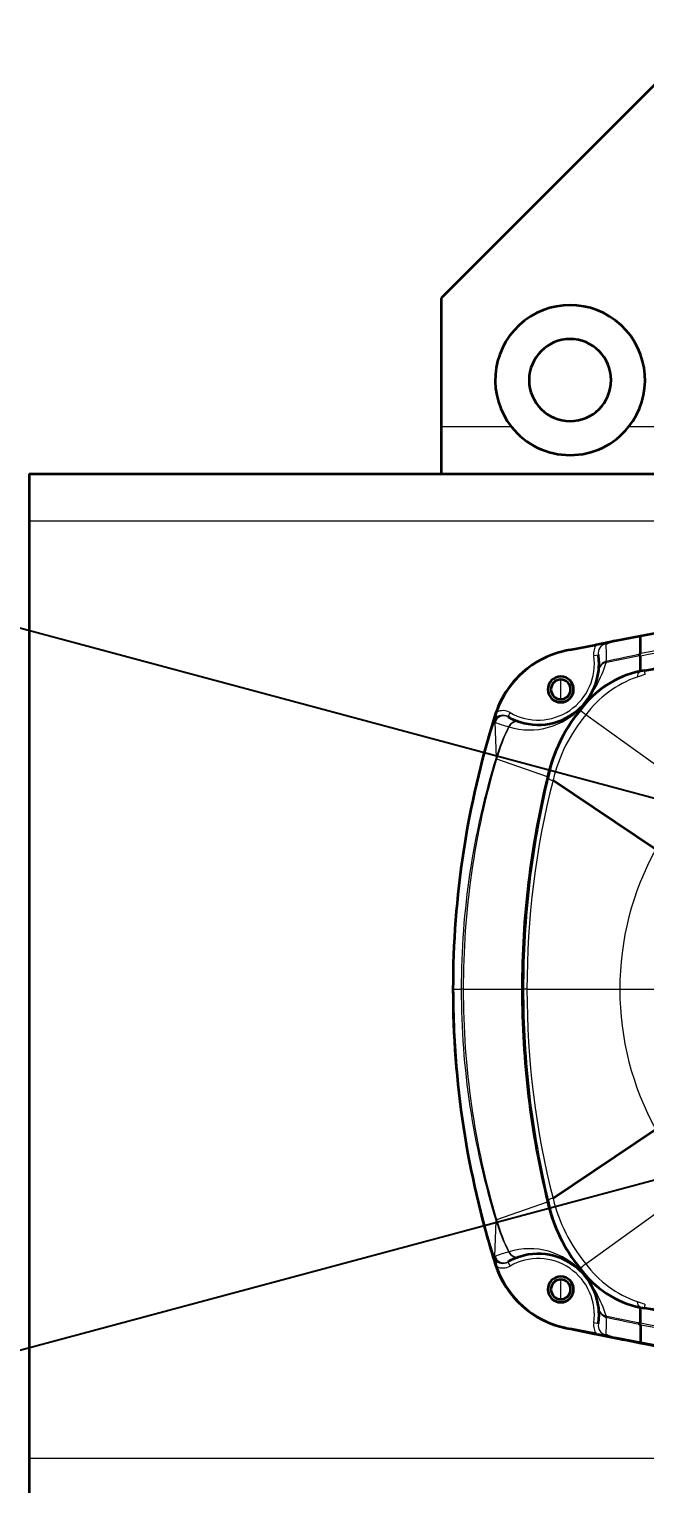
# Model space of a CAD drawing. Header units: millimetres. Extents: x 116 to 5831, y 100 to 4110.
# Drawn here: x 3984.6 to 4116.1, y 2664.2 to 2974.6 of the extents above; entities that cross this region are included whole.
import ezdxf

# ---------------------------------------------------------------- set-up
doc = ezdxf.new("R2010")
doc.units = ezdxf.units.MM
doc.header["$MEASUREMENT"] = 0
doc.layers.get('0').update_dxf_attribs({"lineweight": 18})
doc.layers.add('图层0000', color=7, linetype='Continuous', lineweight=25)
doc.layers.add('图层1', color=7, linetype='Continuous', lineweight=35)
doc.dimstyles.new('线性样式 (GB)', dxfattribs={"dimtxt": 2, "dimasz": 2, "dimexe": 1, "dimexo": 0.5, "dimgap": 0.5, "dimtad": 1, "dimdsep": 46, "dimcen": -2.127267, "dimclrd": 7, "dimclre": 7, "dimclrt": 7, "dimadec": 0, "dimazin": 0, "dimtfac": 0.7, "dimtmove": 0, "dimatfit": 1, "dimfxl": 1, "dimfrac": 2, "dimtolj": 1, "dimtzin": 0, "dimlwd": 18, "dimlwe": 18, "dimarcsym": 0})

# ---------------------------------------------------------------- blocks, each defined once
blk = doc.blocks.new('*D12')
at = {"layer": 'Defpoints', "color": 0}
for p in [(3795.88, 2896.76), (3651.25, 2823.83), (4270.11, 2769.69), (4270.11, 2769.69), (3795.88, 2642.62)]:
    blk.add_point(p, dxfattribs=at)
at = {"layer": '图层0000', "color": 7, "linetype": 'Continuous', "lineweight": 18}
for p, q in [((3786.23, 2899.35), (3650.74, 2935.65)), ((3786.23, 2640.03), (3650.74, 2603.73))]:
    blk.add_line(p, q, dxfattribs=at)
for start, end in [(168.68984, 174.0432), (185.9568, 191.31016)]:
    blk.add_arc((4270.11, 2769.69), 621.23, start, end, dxfattribs=at)
at = {"layer": '图层0000', "color": 7}
for points in [[(3667.44, 2890.01), (3654.46, 2893.04), (3670.06, 2930.48)], [(3654.46, 2646.34), (3667.44, 2649.37), (3670.06, 2608.91)]]:
    blk.add_solid(points, dxfattribs=at)
at = {"layer": '图层0000', "color": 7, "lineweight": -3, "insert": (3648.89, 2769.69), "char_height": 40, "attachment_point": 5, "rotation": 90}
blk.add_mtext('\\T1.25;\\W1;\\FSimSun;\\A1;30%%d', dxfattribs=at)
blk = doc.blocks.new('ViewBlk17')
at = {"layer": '图层0000', "linetype": 'Continuous', "lineweight": -3}
h = blk.add_hatch(dxfattribs=at)
h.set_pattern_fill('ANSI31', color=256, scale=63.5, style=0, pattern_type=2)
h.set_pattern_definition([(45, (0, 0), (-44.9013, 44.9013), [])])
edge = h.paths.add_edge_path(flags=16)
edge.add_arc((4270.11, 2769.69), 1470, 331.9791, 388.0209)
edge.add_spline(control_points=[(5567.8, 3460.29), (4860.44, 3434.66), (4133.05, 3900.34), (3795.88, 2896.76)], knot_values=[0, 0, 0, 0, 1, 1, 1, 1], degree=3, periodic=0)
edge.add_line((3795.88, 2896.76), (3896.59, 2869.78))
edge.add_arc((4270.11, 2769.69), 386.7, 195, 525)
edge.add_line((3896.59, 2669.6), (3795.88, 2642.62))
edge.add_spline(control_points=[(3795.88, 2642.62), (4133.05, 1639.04), (4860.44, 2104.72), (5567.8, 2079.09)], knot_values=[0, 0, 0, 0, 1, 1, 1, 1], degree=3, periodic=0)
at = {"layer": '图层0000', "color": 251, "linetype": 'Continuous', "lineweight": 18}
for p, q in [((4087.62, 2889.69), (4072.61, 2889.69)), ((4148.21, 2889.69), (4112.6, 2889.69)), ((3984.61, 2869.69), (4145.21, 2869.69)), ((4105.16, 2840.9), (4106.15, 2841.04)), ((4114.92, 2840.88), (4107.94, 2839.44)), ((4115.12, 2837.58), (4115.34, 2837.62)), ((4098.11, 2833.69), (4098.11, 2835.79)), ((4098.11, 2831.59), (4098.11, 2833.69)), ((4084.19, 2828.34), (4084.15, 2828.35)), ((4087.3, 2828.75), (4086.81, 2827.88)), ((4102.69, 2830.11), (4102.75, 2829.96)), ((4127.17, 2811.2), (4103.45, 2828.26)), ((4084.05, 2826.68), (4084.31, 2819.12)), ((4084.42, 2818.86), (4095.2, 2815.15)), ((4095.2, 2815.15), (4095.25, 2815.36)), ((4075.11, 2776.82), (4075.24, 2776.82)), ((4075.11, 2776.82), (4075.11, 2762.56)), ((4075.11, 2769.71), (4076.87, 2769.71)), ((4077.3, 2769.71), (4076.87, 2769.71)), ((4077.3, 2769.71), (4089.74, 2769.71)), ((4089.74, 2769.71), (4090.04, 2769.71)), ((4090.9, 2769.71), (4090.04, 2769.71)), ((4090.9, 2769.71), (4110.73, 2769.71)), ((4110.73, 2769.71), (4124.44, 2769.71)), ((4075.11, 2762.56), (4075.24, 2762.56)), ((4103.45, 2711.16), (4127.17, 2728.22)), ((4095.2, 2724.27), (4084.42, 2720.55)), ((4095.25, 2724.05), (4095.2, 2724.27)), ((4084.05, 2712.73), (4084.31, 2720.3)), ((4084.15, 2711.03), (4084.2, 2711.04)), ((4086.81, 2711.54), (4087.3, 2710.67)), ((4098.11, 2705.69), (4098.11, 2707.79)), ((4102.69, 2709.3), (4102.75, 2709.46)), ((4098.11, 2703.59), (4098.11, 2705.69)), ((4115.34, 2701.8), (4115.12, 2701.84)), ((4099.27, 2697.46), (4099.27, 2697.44)), ((4106.15, 2698.37), (4105.16, 2698.52)), ((4107.94, 2699.98), (4114.92, 2698.54)), ((3984.61, 2669.69), (4145.21, 2669.69))]:
    blk.add_line(p, q, dxfattribs=at)
at = {"layer": '图层0000', "color": 7}
blk.add_arc((4270.11, 2769.69), 386.7, 195, 165, dxfattribs=at)
at = {"layer": '图层0000', "color": 251, "linetype": 'Continuous', "lineweight": 18}
for centre, radius, start, end in [((4423.82, 1321.57), 1547.11, 98.45122, 101.5011), ((4108.29, 2841.38), 3.17, 143.5498, 188.7774), ((4108.2, 2841.42), 2.08, 103.4689, 190.4566), ((4093.35, 2841.07), 14.56, 354.4888, 9.3979), ((4093.28, 2839.16), 12.01, 240.1358, 8.3106), ((4291.56, 1978.15), 880.9, 101.55891, 102.03806), ((4084.17, 2846.32), 24.6, 318.8191, 343.7005), ((4119.13, 2817.22), 20.76, 101.1561, 142.1376), ((4108.36, 2837.59), 2.15, 104.7231, 175.0798), ((4108.11, 2837.53), 1.91, 99.8422, 172.6936), ((4106.9, 2839.63), 0.912, 345.8224, 2.0338), ((4104.48, 2856.19), 17.11, 281.1412, 281.6666), ((4109.21, 2840.1), 1.43, 197.2396, 207.334), ((4115.81, 2836.36), 1.39, 120.0155, 180.748), ((4114.67, 2838.91), 1.41, 280.7416, 288.3745), ((4114.78, 2839.42), 1.88, 280.236, 287.3274), ((4119.02, 2837.48), 3.01, 175.1702, 192.0908), ((4122.03, 2814.53), 23.1, 109.2288, 143.5418), ((4128, 2794.53), 43.96, 105.7289, 107.9835), ((4085.69, 2826.03), 2.16, 58.8745, 140.5659), ((4085.94, 2826.09), 1.99, 61.5214, 162.4738), ((4085.72, 2825.98), 3.19, 60.2396, 115.2197), ((4091.48, 2839.96), 14.91, 252.7127, 318.691), ((4127.25, 2808.14), 32.81, 138.328, 167.2842), ((4129.96, 2806.24), 34.47, 140.2832, 166.3641), ((4080.14, 2799.5), 37.03, 50.9733, 53.3725), ((4102.01, 2830.15), 0.764, 321.806, 344.9436), ((4103.27, 2829.86), 0.633, 137.2768, 156.1535), ((4093.53, 2851.16), 26.25, 248.832, 255.605), ((4123.02, 2807.24), 40.5, 152.8152, 162.9379), ((4122.09, 2808.31), 39.12, 153.5784, 164.3491), ((4088.77, 2824.9), 1.96, 72.9594, 154.5445), ((4097.51, 2855.41), 31.47, 250.502, 250.6036), ((4088.82, 2824.89), 1.95, 73.2901, 154.8444), ((4243.15, 2769.95), 166.27, 162.8013, 180.0837), ((4248.55, 2770.01), 171.25, 163.4237, 180.0996), ((4084.61, 2819.09), 0.3, 175.5163, 230.1904), ((4095.06, 2815.09), 0.326, 358.0663, 55.6599), ((4281.06, 2769.78), 191.33, 166.282, 180.0209), ((4271.59, 2769.87), 180.69, 165.7443, 180.0501), ((4095.01, 2814.88), 0.327, 358.1848, 55.8504), ((4096.26, 2815.22), 0.885, 190.3394, 283.6802), ((4171.81, 2769.94), 61.08, 150.9077, 180.2124), ((4090.11, 2776.82), 15, 169.5478, 180), ((4243.15, 2769.47), 166.27, 179.9163, 197.1987), ((4248.55, 2769.41), 171.25, 179.9004, 196.5763), ((4281.07, 2769.64), 191.33, 179.9791, 193.7179), ((4271.59, 2769.55), 180.69, 179.9499, 194.2557), ((4171.81, 2769.48), 61.08, 179.7875, 209.0924), ((4090.11, 2762.56), 15, 180, 190.4522), ((4095.01, 2724.54), 0.327, 304.1496, 1.8152), ((4095.06, 2724.32), 0.326, 304.3346, 1.9534), ((4127.25, 2731.28), 32.81, 192.7153, 221.6726), ((4096.26, 2724.2), 0.885, 76.3198, 169.6606), ((4129.96, 2733.18), 34.46, 193.6347, 219.7179), ((4084.61, 2720.32), 0.301, 129.96, 184.2977), ((4123.02, 2732.18), 40.5, 197.0621, 207.1848), ((4122.09, 2731.11), 39.12, 195.6508, 206.4217), ((4093.53, 2688.26), 26.25, 104.3949, 111.1681), ((4097.51, 2684.01), 31.47, 109.3964, 109.4981), ((4088.77, 2714.52), 1.96, 205.4555, 287.0406), ((4091.48, 2699.46), 14.91, 41.309, 107.2873), ((4088.82, 2714.53), 1.95, 205.1556, 286.7099), ((4085.69, 2713.39), 2.16, 219.4471, 301.1125), ((4085.94, 2713.33), 1.99, 197.5262, 298.4786), ((4085.72, 2713.44), 3.19, 244.7802, 299.7604), ((4093.28, 2700.26), 12.01, 351.6897, 119.8639), ((4080.11, 2739.95), 37.06, 306.6295, 309.0265), ((4102.01, 2709.27), 0.761, 15.0226, 39.2427), ((4122.03, 2724.89), 23.1, 216.4577, 250.7717), ((4084.17, 2693.1), 24.6, 16.2994, 41.1809), ((4103.27, 2709.56), 0.633, 203.8465, 222.7232), ((4119.13, 2722.2), 20.76, 217.8625, 258.8439), ((4108.11, 2701.89), 1.91, 187.3064, 260.1578), ((4108.36, 2701.83), 2.15, 184.9202, 255.2769), ((4115.81, 2703.05), 1.39, 179.252, 239.9845), ((4128, 2744.89), 43.96, 252.0165, 254.2711), ((4114.67, 2700.5), 1.41, 71.6255, 79.2609), ((4114.78, 2700), 1.88, 72.6726, 79.764), ((4423.82, 4217.84), 1547.11, 258.49891, 261.54879), ((4119.1, 2701.92), 3.09, 167.9193, 184.3717), ((4108.29, 2698.04), 3.17, 171.2226, 216.4502), ((4108.2, 2698), 2.08, 169.5434, 256.5311), ((4093.35, 2698.35), 14.56, 350.6021, 5.5112), ((4106.9, 2699.78), 0.912, 357.9663, 14.1776), ((4104.48, 2683.22), 17.11, 78.3334, 78.8588), ((4109.21, 2699.32), 1.43, 152.6661, 162.7604), ((4291.57, 3561.32), 880.95, 257.96196, 258.44108)]:
    blk.add_arc(centre, radius, start, end, dxfattribs=at)
for points, knots in [([(4295.54, 2860.8), (4272.92, 2860.95), (4235.19, 2860.46), (4174.96, 2853.17), (4137.66, 2845.41), (4115.12, 2841.34)], [0, 0, 0, 0, 0.0951245, 0.1585408, 0.2536653, 0.2536653, 0.2536653, 0.2536653]), ([(4115.12, 2840.88), (4137.39, 2844.93), (4174.44, 2852.61), (4234.16, 2859.94), (4271.68, 2860.54), (4294.18, 2860.43)], [0, 0, 0, 0, 0.0941444, 0.1569073, 0.2510517, 0.2510517, 0.2510517, 0.2510517]), ([(4115.12, 2698.54), (4137.39, 2694.49), (4174.44, 2686.81), (4234.16, 2679.48), (4271.68, 2678.87), (4294.18, 2678.99)], [0, 0, 0, 0, 0.0941513, 0.1569188, 0.25107, 0.25107, 0.25107, 0.25107]), ([(4295.54, 2678.62), (4272.92, 2678.47), (4235.19, 2678.96), (4174.96, 2686.25), (4137.66, 2694.01), (4115.12, 2698.08)], [0, 0, 0, 0, 0.0951179, 0.1585298, 0.2536477, 0.2536477, 0.2536477, 0.2536477])]:
    blk.add_open_spline(points, degree=3, knots=knots, dxfattribs=at)
at = {"layer": '图层1', "color": 7, "linetype": 'Continuous', "lineweight": 35}
for p, q in [((4122.61, 2967.19), (4072.61, 2917.19)), ((4072.61, 2917.19), (4072.61, 2889.69)), ((4072.61, 2889.69), (4072.61, 2879.69)), ((3984.61, 2879.69), (3984.61, 2869.69)), ((3984.61, 2879.69), (4153.93, 2879.69)), ((3984.61, 2869.69), (3984.61, 2669.69)), ((4100.08, 2842.13), (4105.62, 2843.24)), ((4105.62, 2843.24), (4105.74, 2843.26)), ((4105.74, 2843.26), (4109.6, 2844.03)), ((4109.6, 2844.03), (4115.12, 2845.14)), ((4115.12, 2841.34), (4115.12, 2845.14)), ((4115.12, 2837.58), (4115.12, 2840.88)), ((4116.02, 2837.73), (4115.12, 2837.57)), ((4084.26, 2828.57), (4084.01, 2827.79)), ((4084.36, 2828.87), (4084.26, 2828.57)), ((4084.02, 2827.4), (4084.05, 2826.68)), ((4096.47, 2814.36), (4118.43, 2799.63)), ((4118.43, 2739.78), (4096.47, 2725.06)), ((4084.01, 2711.63), (4084.26, 2710.85)), ((4084.05, 2712.73), (4084.02, 2712.02)), ((4084.26, 2710.85), (4084.36, 2710.55)), ((4115.12, 2701.85), (4116.02, 2701.69)), ((4115.12, 2698.54), (4115.12, 2701.84)), ((4105.62, 2696.18), (4100.08, 2697.29)), ((4115.12, 2698.08), (4115.12, 2694.28)), ((4105.74, 2696.16), (4105.62, 2696.18)), ((4105.74, 2696.16), (4109.6, 2695.38)), ((4115.12, 2694.28), (4109.6, 2695.38)), ((4115.3, 2694.25), (4115.31, 2694.22)), ((3984.61, 2669.69), (3984.61, 2659.69))]:
    blk.add_line(p, q, dxfattribs=at)
for centre, radius, start, end in [((4100.11, 2899.69), 16, 321.3178, 218.6822), ((4100.11, 2899.69), 8.75, 90, 270), ((4100.11, 2899.69), 8.75, 270, 90), ((4100.11, 2899.69), 16, 218.6822, 270), ((4100.11, 2899.69), 16, 270, 321.3178), ((3810.14, 4523.17), 1705.52, 280.30081, 280.92035), ((4111.76, 2833.71), 10.54, 101.8175, 112.5721), ((4103.3, 2822.33), 20.04, 103.631, 159.0956), ((4109.49, 2794.05), 48.99, 101.0653, 102.865), ((4093.78, 2839.16), 12.51, 353.6166, 8.6579), ((4115.01, 2841.02), 0.165, 73.7432, 239.0492), ((4115.02, 2840.33), 0.556, 80.0051, 100.0537), ((4114.86, 2841.35), 0.258, 319.1577, 358.2768), ((3593.56, 5680.17), 2890.06, 280.41524, 280.98131), ((4103.22, 2822.34), 20, 121.3926, 162.4925), ((4119.23, 2817.1), 20.88, 101.3644, 144.5319), ((4093.05, 2839.26), 13.25, 317.3874, 353.5504), ((4098.11, 2833.69), 2.75, 0, 180), ((4098.11, 2833.69), 2.1, 90, 270), ((4098.11, 2833.69), 2.1, 270, 90), ((4098.11, 2833.69), 2.75, 180, 0), ((4267.22, 2770.01), 192.11, 162.4961, 180.0906), ((4270.11, 2769.69), 195, 162.4925, 165.4918), ((4089.96, 2826.8), 5.96, 162.7748, 174.2208), ((4108.11, 2820.77), 25.1, 159.6789, 161.169), ((4093.37, 2839.4), 13.26, 240.366, 240.775), ((4093.43, 2839.52), 13.39, 240.7849, 252.2392), ((4093.29, 2839.16), 13.01, 252.4971, 316.9864), ((4127.73, 2808.15), 33.07, 140.4585, 167.9078), ((4284.25, 2769.82), 194.21, 166.5293, 180.0337), ((4267.22, 2769.41), 192.11, 179.9094, 197.5039), ((4270.11, 2769.69), 195, 179.9945, 185.172), ((4284.25, 2769.59), 194.21, 179.9663, 193.4707), ((4270.11, 2769.69), 195, 193.4696, 197.5075), ((4127.74, 2731.27), 33.08, 192.0938, 219.5399), ((4093.29, 2700.26), 13.01, 43.0136, 107.5029), ((4089.96, 2712.62), 5.96, 185.7799, 197.2245), ((4103.22, 2717.04), 20, 197.5075, 258.6), ((4108.11, 2718.65), 25.09, 198.8311, 200.3218), ((4103.3, 2717.09), 20.04, 200.9046, 256.369), ((4093.37, 2700.01), 13.26, 119.2251, 119.634), ((4093.43, 2699.9), 13.39, 107.7609, 119.2152), ((4119.23, 2722.32), 20.88, 215.4674, 258.6363), ((4098.11, 2705.69), 2.75, 0, 180), ((4098.11, 2705.69), 2.1, 90, 270), ((4098.11, 2705.69), 2.1, 270, 90), ((4093.05, 2700.16), 13.25, 6.4496, 42.6126), ((4098.11, 2705.69), 2.75, 180, 0), ((4093.78, 2700.26), 12.51, 351.3422, 6.3834), ((3593.71, -139.94), 2889.23, 79.01863, 79.58496), ((4109.49, 2745.38), 49, 257.1352, 258.9345), ((5336.73, 8825.11), 6251.37, 258.582822, 258.732796), ((4115.01, 2698.4), 0.165, 120.9256, 286.282), ((4115.02, 2699.09), 0.559, 260.0064, 279.9348), ((4114.86, 2698.07), 0.258, 1.7232, 40.8423), ((4111.76, 2705.7), 10.54, 247.4279, 258.1825), ((3810.19, 1016.5), 1705.27, 79.07973, 79.69922), ((4464.4, 4422.72), 1763.4, 258.582, 260.27697)]:
    blk.add_arc(centre, radius, start, end, dxfattribs=at)
for points in [[(4095.39, 2815.06), (4095.39, 2815.07), (4095.39, 2815.08), (4095.39, 2815.08)], [(4095.39, 2724.33), (4095.39, 2724.34), (4095.39, 2724.35), (4095.39, 2724.35)]]:
    blk.add_open_spline(points, degree=3, dxfattribs=at)

msp = doc.modelspace()

# ---------------------------------------------------------------- linework, layer by layer
at = {"layer": '图层0000', "color": 7}
for q in [(3795.885, 2896.76), (3795.885, 2642.621)]:
    msp.add_line((4270.115, 2769.69), q, dxfattribs=at)
msp.add_open_spline([(3795.885, 2896.76), (4133.051, 3900.342), (4860.444, 3434.663), (5567.796, 3460.287)], degree=3, dxfattribs=at)

# ---------------------------------------------------------------- block references
msp.add_blockref('ViewBlk17', (0, 0))

# ---------------------------------------------------------------- dimensions: what is measured, and where the dimension line sits
at = {"layer": '图层0000', "color": 7, "linetype": 'Continuous', "lineweight": -3}
dim = msp.add_angular_dim_2l(base=(3651.253, 2823.834), line1=((3795.885, 2896.76), (4270.115, 2769.69)), line2=((3795.885, 2642.621), (4270.115, 2769.69)), text='\\T1.25;\\W1;\\FSimSun;<>', dimstyle='线性样式 (GB)', override={"dimscale": 1, "dimtxt": 40, "dimasz": 40, "dimexe": 20, "dimexo": 10, "dimgap": 20, "dimtad": 0, "dimtih": 0, "dimtoh": 0, "dimdec": 2, "dimlfac": 1, "dimrnd": 0, "dimzin": 8, "dimdsep": 46, "dimlunit": 2, "dimpost": '<>', "dimtxsty": 'Standard', "dimsah": 0, "dimtsz": 0, "dimcen": -42.545342, "dimdle": 0, "dimse1": 0, "dimse2": 0, "dimsd1": 0, "dimsd2": 0, "dimclrd": 7, "dimclre": 7, "dimclrt": 7, "dimaunit": 0, "dimadec": 0, "dimazin": 2, "dimtol": 0, "dimlim": 0, "dimtp": 0, "dimtm": 0, "dimtfac": 0.7, "dimtdec": 2, "dimtix": 0, "dimtofl": 1, "dimtmove": 0, "dimatfit": 3, "dimtfillclr": 0, "dimfrac": 2, "dimtzin": 0, "dimlwd": 18, "dimlwe": 18}, dxfattribs=at)
dim.commit()
dim.dimension.update_dxf_attribs({"geometry": '*D12', "text_midpoint": (3648.889, 2769.69), "dimtype": 162})

doc.saveas('drawing.dxf')
